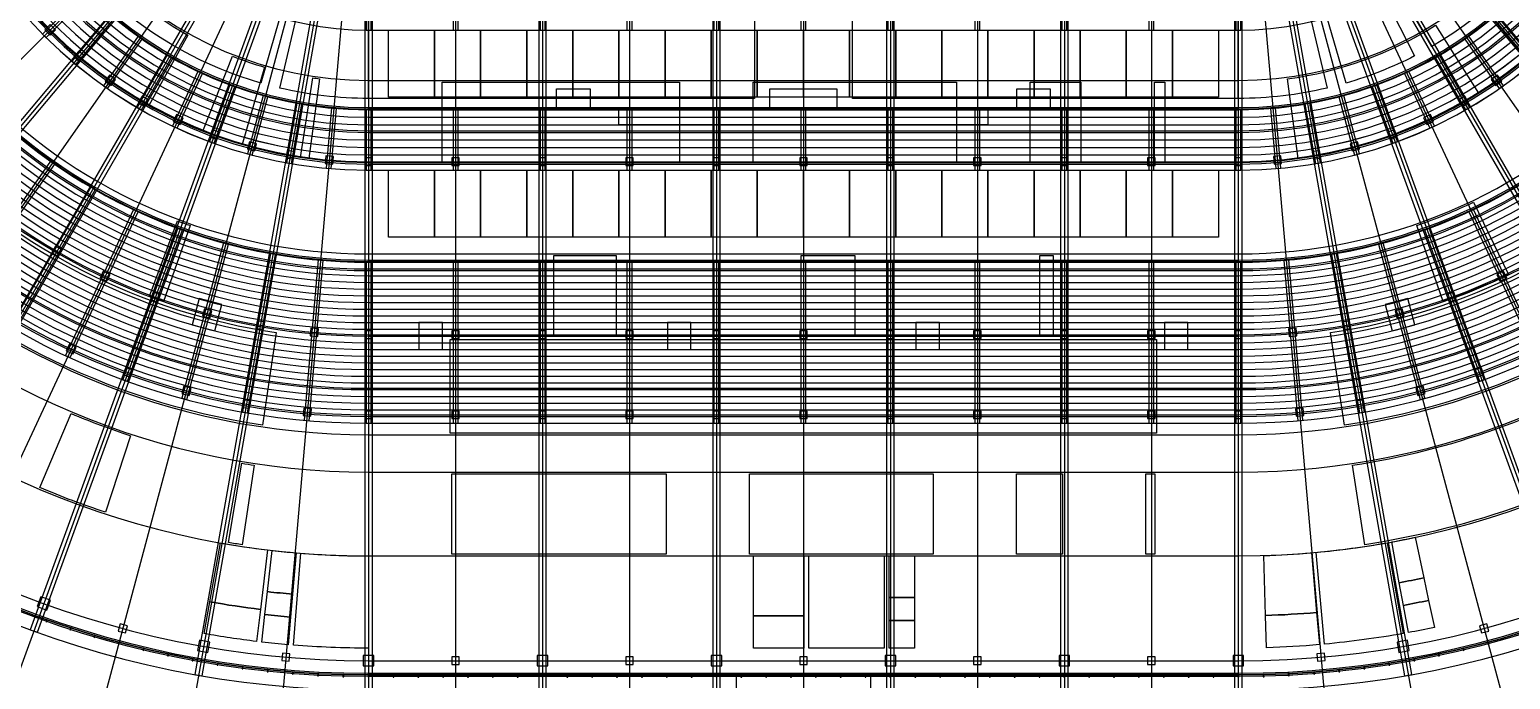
# Model space of a CAD drawing. Extents: x -180904 to 220347, y -304894 to 186390.
# Drawn here: x -92290 to 84313, y -140853 to -63325 of the extents above; entities that cross this region are included whole.
import ezdxf

# ---------------------------------------------------------------- set-up
doc = ezdxf.new("R2010")
doc.units = 0
for name, color, linetype in [('02_ROW_LINES', 8, 'CONTINUOUS'), ('02_TIER_EDGES', 8, 'CONTINUOUS'), ('05_LEVELS', 40, 'CONTINUOUS'), ('05_SUITES', 40, 'CONTINUOUS'), ('06_FLOOR_PLATES', 9, 'CONTINUOUS'), ('06_PROGRAM_CLUB_LOUNGE', 9, 'CONTINUOUS'), ('06_PROGRAM_CONCESSIONS', 9, 'CONTINUOUS'), ('06_PROGRAM_FIRST_AID', 9, 'CONTINUOUS'), ('06_PROGRAM_RETAIL', 9, 'CONTINUOUS'), ('06_PROGRAM_TOILETS', 9, 'CONTINUOUS'), ('07_CORES', 6, 'CONTINUOUS'), ('07_VOMITORIES', 6, 'CONTINUOUS'), ('08_COLUMNS', 8, 'CONTINUOUS'), ('08_GRID', 8, 'CONTINUOUS'), ('08_RAKERS', 8, 'CONTINUOUS'), ('09_DECK', 254, 'CONTINUOUS'), ('09_PRIMARY_FRAMES', 254, 'CONTINUOUS'), ('10_BANDS', 252, 'CONTINUOUS'), ('10_MULLIONS', 252, 'CONTINUOUS'), ('10_PORTALS', 252, 'CONTINUOUS'), ('10_SKIN', 252, 'CONTINUOUS'), ('11_AIR_HANDLING', 4, 'CONTINUOUS'), ('11_DUCT_ZONES', 4, 'CONTINUOUS'), ('11_RISERS', 4, 'CONTINUOUS'), ('12_RISERS', 30, 'CONTINUOUS'), ('12_ROOMS', 30, 'CONTINUOUS'), ('13_RISERS', 150, 'CONTINUOUS'), ('15_BROADCAST_CAMERAS', 130, 'CONTINUOUS'), ('15_BROADCAST_TRIBUNE', 130, 'CONTINUOUS'), ('15_RIBBON_BOARDS', 130, 'CONTINUOUS'), ('16_MEDICAL', 33, 'CONTINUOUS'), ('16_OFFICIALS', 33, 'CONTINUOUS'), ('16_PRESS_BROADCAST', 33, 'CONTINUOUS'), ('16_TEAM_LOCKER_ROOMS', 33, 'CONTINUOUS')]:
    doc.layers.add(name, color=color, linetype=linetype)

msp = doc.modelspace()

# ---------------------------------------------------------------- linework, layer by layer
at = {"layer": '02_ROW_LINES'}
for p, q in [((-51864, -72884), (51864, -72884)), ((-51864, -73784), (51864, -73784)), ((-51864, -74684), (51864, -74684)), ((-51864, -75584), (51864, -75584)), ((-51864, -76484), (51864, -76484)), ((-51864, -77384), (51864, -77384)), ((-51864, -78284), (51864, -78284)), ((-51864, -79184), (51864, -79184)), ((-51864, -91084), (51864, -91084)), ((-51864, -91884), (51864, -91884)), ((-51864, -92684), (51864, -92684)), ((-51864, -93484), (51864, -93484)), ((-51864, -94284), (51864, -94284)), ((-51864, -95084), (51864, -95084)), ((-51864, -95884), (51864, -95884)), ((-51864, -96684), (51864, -96684)), ((-51864, -97484), (51864, -97484)), ((-51864, -98284), (51864, -98284)), ((-51864, -99084), (51864, -99084)), ((-51864, -99884), (51864, -99884)), ((-51864, -100684), (51864, -100684)), ((-51864, -101484), (51864, -101484)), ((-51864, -102284), (51864, -102284)), ((-51864, -103084), (51864, -103084)), ((-51864, -103884), (51864, -103884)), ((-51864, -104684), (51864, -104684)), ((-51864, -105484), (51864, -105484)), ((-51864, -106284), (51864, -106284)), ((-51864, -107084), (51864, -107084)), ((-51864, -107884), (51864, -107884)), ((-51864, -108684), (51864, -108684)), ((-51864, -109484), (51864, -109484))]:
    msp.add_line(p, q, dxfattribs=at)
for centre, radius, start, end in [((-51864, -25384), 84100, 180, 270), ((-51864, -25384), 83300, 180, 270), ((-51864, -25384), 82500, 180, 270), ((-51864, -25384), 81700, 180, 270), ((-51864, -25384), 80900, 180, 270), ((-51864, -25384), 80100, 180, 270), ((-51864, -25384), 79300, 180, 270), ((-51864, -25384), 78500, 180, 270), ((-51864, -25384), 77700, 180, 270), ((-51864, -25384), 76900, 180, 270), ((-51864, -25384), 76100, 180, 270), ((-51864, -25384), 75300, 180, 270), ((-51864, -25384), 74500, 180, 270), ((-51864, -25384), 73700, 180, 270), ((-51864, -25384), 72900, 180, 270), ((-51864, -25384), 72100, 180, 270), ((-51864, -25384), 71300, 180, 270), ((-51864, -25384), 70500, 180, 270), ((-51864, -25384), 69700, 180, 270), ((-51864, -25384), 68900, 180, 270), ((-51864, -25384), 68100, 180, 270), ((-51864, -25384), 67300, 180, 270), ((-51864, -25384), 66500, 180, 270), ((-51864, -25384), 65700, 180, 270), ((-51864, -25384), 53800, 180, 270), ((-51864, -25384), 52900, 180, 270), ((-51864, -25384), 52000, 180, 270), ((-51864, -25384), 51100, 180, 270), ((-51864, -25384), 50200, 180, 270), ((-51864, -25384), 49300, 180, 270), ((-51864, -25384), 48400, 180, 270), ((-51864, -25384), 47500, 180, 270), ((51864, -25384), 47500, -90, 0), ((51864, -25384), 48400, -90, 0), ((51864, -25384), 49300, -90, 0), ((51864, -25384), 50200, -90, 0), ((51864, -25384), 51100, -90, 0), ((51864, -25384), 52000, -90, 0), ((51864, -25384), 52900, -90, 0), ((51864, -25384), 53800, -90, 0), ((51864, -25384), 65700, -90, 0), ((51864, -25384), 66500, -90, 0), ((51864, -25384), 67300, -90, 0), ((51864, -25384), 68100, -90, 0), ((51864, -25384), 68900, -90, 0), ((51864, -25384), 69700, -90, 0), ((51864, -25384), 70500, -90, 0), ((51864, -25384), 71300, -90, 0), ((51864, -25384), 72100, -90, 0), ((51864, -25384), 72900, -90, 0), ((51864, -25384), 73700, -90, 0), ((51864, -25384), 74500, -90, 0), ((51864, -25384), 75300, -90, 0), ((51864, -25384), 76100, -90, 0), ((51864, -25384), 76900, -90, 0), ((51864, -25384), 77700, -90, 0), ((51864, -25384), 78500, -90, 0), ((51864, -25384), 79300, -90, 0), ((51864, -25384), 80100, -90, 0), ((51864, -25384), 80900, -90, 0), ((51864, -25384), 81700, -90, 0), ((51864, -25384), 82500, -90, 0), ((51864, -25384), 83300, -90, 0), ((51864, -25384), 84100, -90, 0)]:
    msp.add_arc(centre, radius, start, end, dxfattribs=at)
at = {"layer": '02_TIER_EDGES'}
for p, q in [((-51864, -63384), (51864, -63384)), ((-51864, -80084), (51864, -80084)), ((-51864, -110284), (51864, -110284))]:
    msp.add_line(p, q, dxfattribs=at)
for centre, radius, start, end in [((-51864, -25384), 84900, 180, 270), ((-51864, -25384), 54700, 180, 270), ((-51864, -25384), 38000, 180, 270), ((51864, -25384), 38000, -90, 0), ((51864, -25384), 54700, -90, 0), ((51864, -25384), 84900, -90, 0)]:
    msp.add_arc(centre, radius, start, end, dxfattribs=at)
at = {"layer": '05_LEVELS'}
for points in [[(118564, -25384), (118564, 25384, 0.414), (51864, 92084), (-51864, 92084, 0.414), (-118564, 25384), (-118564, -25384, 0.414), (-51864, -92084), (51864, -92084, 0.414)], [(104764, -25384), (104764, 25384, 0.414), (51864, 78284), (-51864, 78284, 0.414), (-104764, 25384), (-104764, -25384, 0.414), (-51864, -78284), (51864, -78284, 0.414)], [(101864, -25384), (101864, 25384, 0.414), (51864, 75384), (-51864, 75384, 0.414), (-101864, 25384), (-101864, -25384, 0.414), (-51864, -75384), (51864, -75384, 0.414)]]:
    msp.add_lwpolyline(points, format="xyb", close=True, dxfattribs=at)
at = {"layer": '05_SUITES'}
for points in [[(-49500, -63384), (-44000, -63384), (-44000, -71384), (-49500, -71384)], [(-44000, -63384), (-38500, -63384), (-38500, -71384), (-44000, -71384)], [(-38500, -63384), (-33000, -63384), (-33000, -71384), (-38500, -71384)], [(-33000, -63384), (-27500, -63384), (-27500, -71384), (-33000, -71384)], [(-27500, -63384), (-22000, -63384), (-22000, -71384), (-27500, -71384)], [(-22000, -63384), (-16500, -63384), (-16500, -71384), (-22000, -71384)], [(-16500, -63384), (-11000, -63384), (-11000, -71384), (-16500, -71384)], [(-11000, -63384), (-5500, -63384), (-5500, -71384), (-11000, -71384)], [(-5500, -63384), (0, -63384), (0, -71384), (-5500, -71384)], [(0, -63384), (5500, -63384), (5500, -71384), (0, -71384)], [(5500, -63384), (11000, -63384), (11000, -71384), (5500, -71384)], [(11000, -63384), (16500, -63384), (16500, -71384), (11000, -71384)], [(16500, -63384), (22000, -63384), (22000, -71384), (16500, -71384)], [(22000, -63384), (27500, -63384), (27500, -71384), (22000, -71384)], [(27500, -63384), (33000, -63384), (33000, -71384), (27500, -71384)], [(33000, -63384), (38500, -63384), (38500, -71384), (33000, -71384)], [(38500, -63384), (44000, -63384), (44000, -71384), (38500, -71384)], [(44000, -63384), (49500, -63384), (49500, -71384), (44000, -71384)], [(-49500, -80084), (-44000, -80084), (-44000, -88084), (-49500, -88084)], [(-44000, -80084), (-38500, -80084), (-38500, -88084), (-44000, -88084)], [(-38500, -80084), (-33000, -80084), (-33000, -88084), (-38500, -88084)], [(-33000, -80084), (-27500, -80084), (-27500, -88084), (-33000, -88084)], [(-27500, -80084), (-22000, -80084), (-22000, -88084), (-27500, -88084)], [(-22000, -80084), (-16500, -80084), (-16500, -88084), (-22000, -88084)], [(-16500, -80084), (-11000, -80084), (-11000, -88084), (-16500, -88084)], [(-11000, -80084), (-5500, -80084), (-5500, -88084), (-11000, -88084)], [(-5500, -80084), (0, -80084), (0, -88084), (-5500, -88084)], [(0, -80084), (5500, -80084), (5500, -88084), (0, -88084)], [(5500, -80084), (11000, -80084), (11000, -88084), (5500, -88084)], [(11000, -80084), (16500, -80084), (16500, -88084), (11000, -88084)], [(16500, -80084), (22000, -80084), (22000, -88084), (16500, -88084)], [(22000, -80084), (27500, -80084), (27500, -88084), (22000, -88084)], [(27500, -80084), (33000, -80084), (33000, -88084), (27500, -88084)], [(33000, -80084), (38500, -80084), (38500, -88084), (33000, -88084)], [(38500, -80084), (44000, -80084), (44000, -88084), (38500, -88084)], [(44000, -80084), (49500, -80084), (49500, -88084), (44000, -88084)]]:
    msp.add_lwpolyline(points, close=True, dxfattribs=at)
at = {"layer": '06_FLOOR_PLATES'}
for points in [[(152604, -25384), (152604, 25384, 0.414), (51864, 126124), (-51864, 126124, 0.414), (-152604, 25384), (-152604, -25384, 0.414), (-51864, -126124), (51864, -126124, 0.414)], [(138136.051, -25384), (138136.051, 25384, 0.414), (51864, 111656.051), (-51864, 111656.051, 0.414), (-138136.051, 25384), (-138136.051, -25384, 0.414), (-51864, -111656.051), (51864, -111656.051, 0.414)], [(132604, -25384), (132604, 25384, 0.414), (51864, 106124), (-51864, 106124, 0.414), (-132604, 25384), (-132604, -25384, 0.414), (-51864, -106124), (51864, -106124, 0.414)], [(106564, -25384), (106564, 25384, 0.414), (51864, 80084), (-51864, 80084, 0.414), (-106564, 25384), (-106564, -25384, 0.414), (-51864, -80084), (51864, -80084, 0.414)], [(105864, -25384), (105864, 25384, 0.414), (51864, 79384), (-51864, 79384, 0.414), (-105864, 25384), (-105864, -25384, 0.414), (-51864, -79384), (51864, -79384, 0.414)]]:
    msp.add_lwpolyline(points, format="xyb", close=True, dxfattribs=at)
at = {"layer": '06_PROGRAM_CLUB_LOUNGE'}
for points in [[(-125949.606, -36399.125, 0.33), (-62879.125, -99469.606), (-64522.136, -110520.182, -0.33), (-137000.182, -38042.136)], [(62879.125, -99469.606, 0.33), (125949.606, -36399.125), (137000.182, -38042.136, -0.33), (64522.136, -110520.182)]]:
    msp.add_lwpolyline(points, format="xyb", close=True, dxfattribs=at)
msp.add_lwpolyline([(-42117.206, -100284), (42117.206, -100284), (42117.206, -111456.051), (-42117.206, -111456.051)], close=True, dxfattribs=at)
at = {"layer": '06_PROGRAM_CONCESSIONS'}
for points in [[(80149.448, -59348.297, 0.092), (90458.162, -46927.692), (98840.604, -51606.865, -0.092), (86292.893, -66725.157)], [(-85828.297, -53669.448, 0.092), (-73407.692, -63978.162), (-78086.865, -72360.604, -0.092), (-93205.157, -59812.893)]]:
    msp.add_lwpolyline(points, format="xyb", close=True, dxfattribs=at)
for points in [[(-6007.564, -69584), (18243.747, -69584), (18243.747, -79184), (-6007.564, -79184)], [(-265.802, -90284), (6113.443, -90284), (6113.443, -99884), (-265.802, -99884)], [(-6429.126, -116324), (15480.172, -116324), (15480.172, -125924), (-6429.126, -125924)]]:
    msp.add_lwpolyline(points, close=True, dxfattribs=at)
at = {"layer": '06_PROGRAM_FIRST_AID'}
for points in [[(-58527.99, -69078.751, 0.005), (-57724.571, -69193.744), (-58997.456, -78708.983, -0.005), (-59975.372, -78569.013)], [(-66986.711, -115057.782, 0.004), (-65497.092, -115296.304), (-66936.258, -124787.816, -0.004), (-68583.126, -124524.115)]]:
    msp.add_lwpolyline(points, format="xyb", close=True, dxfattribs=at)
for points in [[(41869.815, -69584), (43082.38, -69584), (43082.38, -79184), (41869.815, -79184)], [(40831.522, -116324), (41926.987, -116324), (41926.987, -125924), (40831.522, -125924)]]:
    msp.add_lwpolyline(points, close=True, dxfattribs=at)
at = {"layer": '06_PROGRAM_RETAIL'}
for points in [[(-68100.195, -66493.926, 0.023), (-64262.731, -67809.364), (-66955.668, -77023.922, -0.023), (-71626.608, -75422.778)], [(-74634.57, -86158.264, 0.006), (-73160.32, -86690.417), (-76310.469, -95758.854, -0.006), (-78002.79, -95147.985)], [(-87319.173, -109127.742, 0.021), (-80259.082, -111777.304), (-83256.583, -120897.336, -0.021), (-91061.967, -117968.075)]]:
    msp.add_lwpolyline(points, format="xyb", close=True, dxfattribs=at)
for points in [[(27025.367, -69584), (33088.195, -69584), (33088.195, -79184), (27025.367, -79184)], [(28191.316, -90284), (29786.127, -90284), (29786.127, -99884), (28191.316, -99884)], [(25417.185, -116324), (30894.51, -116324), (30894.51, -125924), (25417.185, -125924)]]:
    msp.add_lwpolyline(points, close=True, dxfattribs=at)
at = {"layer": '06_PROGRAM_TOILETS'}
for points in [[(57724.571, -69193.744, 0.108), (75396.309, -62798.843), (80507.398, -70925.143, -0.108), (58997.456, -78708.983)], [(73160.32, -86690.417, 0.028), (79920.077, -83906.359), (84070.129, -92562.979, -0.028), (76310.469, -95758.854)], [(65497.092, -115296.304, 0.097), (98428.982, -103497.93), (103344.573, -111743.957, -0.097), (66936.258, -124787.816)]]:
    msp.add_lwpolyline(points, format="xyb", close=True, dxfattribs=at)
for points in [[(-43082.38, -69584), (-14789.184, -69584), (-14789.184, -79184), (-43082.38, -79184)], [(-29786.127, -90284), (-22343.675, -90284), (-22343.675, -99884), (-29786.127, -99884)], [(-41926.987, -116324), (-16366.139, -116324), (-16366.139, -125924), (-41926.987, -125924)]]:
    msp.add_lwpolyline(points, close=True, dxfattribs=at)
at = {"layer": '07_CORES'}
for points in [[(61143.982, -125695.662, 0.021), (69598.33, -124550.734), (71534.777, -135378.946, -0.021), (62157.281, -136648.891)], [(-59949.555, -125798.996, 0.02), (-51864, -126124), (-51864, -137124, -0.02), (-60832.432, -136763.508)]]:
    msp.add_lwpolyline(points, format="xyb", close=True, dxfattribs=at)
msp.add_lwpolyline([(632.175, -126124), (9632.175, -126124), (9632.175, -137124), (632.175, -137124)], close=True, dxfattribs=at)
at = {"layer": '07_VOMITORIES'}
for points in [[(-72077.734, -95413.498), (-72918.896, -98552.757), (-70214.304, -99277.45), (-69373.142, -96138.191)], [(69373.142, -96138.191), (70214.304, -99277.45), (72918.896, -98552.757), (72077.734, -95413.498)], [(-45854.857, -98259), (-45854.857, -101509), (-43054.857, -101509), (-43054.857, -98259)], [(-16218.286, -98259), (-16218.286, -101509), (-13418.286, -101509), (-13418.286, -98259)], [(13418.286, -98259), (13418.286, -101509), (16218.286, -101509), (16218.286, -98259)], [(43054.857, -98259), (43054.857, -101509), (45854.857, -101509), (45854.857, -98259)]]:
    msp.add_lwpolyline(points, close=True, dxfattribs=at)
at = {"layer": '08_COLUMNS'}
for points in [[(-89835.634, -62719.238), (-90472.03, -63355.634), (-89835.634, -63992.03), (-89199.238, -63355.634)], [(-86437.16, -65886.612), (-87015.669, -66576.052), (-86326.229, -67154.561), (-85747.72, -66465.121)], [(-82775.564, -68745.737), (-83291.782, -69482.974), (-82554.546, -69999.193), (-82038.327, -69261.956)], [(82038.327, -69261.956), (82554.546, -69999.193), (83291.782, -69482.974), (82775.564, -68745.737)], [(-78878.711, -71274.853), (-79328.711, -72054.276), (-78549.289, -72504.276), (-78099.289, -71724.853)], [(78099.289, -71724.853), (78549.289, -72504.276), (79328.711, -72054.276), (78878.711, -71274.853)], [(-74776.261, -73454.711), (-75156.617, -74270.388), (-74340.94, -74650.745), (-73960.584, -73835.068)], [(73960.584, -73835.068), (74340.94, -74650.745), (75156.617, -74270.388), (74776.261, -73454.711)], [(-70499.434, -75268.723), (-70807.252, -76114.446), (-69961.529, -76422.264), (-69653.711, -75576.541)], [(69653.711, -75576.541), (69961.529, -76422.264), (70807.252, -76114.446), (70499.434, -75268.723)], [(-66080.781, -76703.082), (-66313.718, -77572.415), (-65444.385, -77805.352), (-65211.448, -76936.019)], [(65211.448, -76936.019), (65444.385, -77805.352), (66313.718, -77572.415), (66080.781, -76703.082)], [(-61553.929, -77746.871), (-61710.212, -78633.198), (-60823.885, -78789.482), (-60667.602, -77903.155)], [(-56953.331, -78392.148), (-57031.771, -79288.723), (-56135.196, -79367.163), (-56056.756, -78470.588)], [(-52314, -78634), (-52314, -79534), (-51414, -79534), (-51414, -78634)], [(-41941.2, -78634), (-41941.2, -79534), (-41041.2, -79534), (-41041.2, -78634)], [(-31568.4, -78634), (-31568.4, -79534), (-30668.4, -79534), (-30668.4, -78634)], [(-21195.6, -78634), (-21195.6, -79534), (-20295.6, -79534), (-20295.6, -78634)], [(-10822.8, -78634), (-10822.8, -79534), (-9922.8, -79534), (-9922.8, -78634)], [(-450, -78634), (-450, -79534), (450, -79534), (450, -78634)], [(9922.8, -78634), (9922.8, -79534), (10822.8, -79534), (10822.8, -78634)], [(20295.6, -78634), (20295.6, -79534), (21195.6, -79534), (21195.6, -78634)], [(30668.4, -78634), (30668.4, -79534), (31568.4, -79534), (31568.4, -78634)], [(41041.2, -78634), (41041.2, -79534), (41941.2, -79534), (41941.2, -78634)], [(51414, -78634), (51414, -79534), (52314, -79534), (52314, -78634)], [(56056.756, -78470.588), (56135.196, -79367.163), (57031.771, -79288.723), (56953.331, -78392.148)], [(60667.602, -77903.155), (60823.885, -78789.482), (61710.212, -78633.198), (61553.929, -77746.871)], [(-89198.711, -89149.617), (-89648.711, -89929.04), (-88869.289, -90379.04), (-88419.289, -89599.617)], [(-83499.102, -92160.904), (-83879.458, -92976.581), (-83063.781, -93356.938), (-82683.425, -92541.261)], [(82683.425, -92541.261), (83063.781, -93356.938), (83879.458, -92976.581), (83499.102, -92160.904)], [(-77558.73, -94663.979), (-77866.548, -95509.702), (-77020.825, -95817.52), (-76713.007, -94971.797)], [(76713.007, -94971.797), (77020.825, -95817.52), (77866.548, -95509.702), (77558.73, -94663.979)], [(-71422.806, -96639.791), (-71655.743, -97509.124), (-70786.41, -97742.061), (-70553.473, -96872.728)], [(70553.473, -96872.728), (70786.41, -97742.061), (71655.743, -97509.124), (71422.806, -96639.791)], [(-65138.027, -98073.303), (-65294.311, -98959.63), (-64407.984, -99115.914), (-64251.7, -98229.587)], [(64251.7, -98229.587), (64407.984, -99115.914), (65294.311, -98959.63), (65138.027, -98073.303)], [(-58752.225, -98953.606), (-58830.666, -99850.181), (-57934.09, -99928.622), (-57855.65, -99032.046)], [(-52314, -99274), (-52314, -100174), (-51414, -100174), (-51414, -99274)], [(-41941.2, -99274), (-41941.2, -100174), (-41041.2, -100174), (-41041.2, -99274)], [(-31568.4, -99274), (-31568.4, -100174), (-30668.4, -100174), (-30668.4, -99274)], [(-21195.6, -99274), (-21195.6, -100174), (-20295.6, -100174), (-20295.6, -99274)], [(-10822.8, -99274), (-10822.8, -100174), (-9922.8, -100174), (-9922.8, -99274)], [(-450, -99274), (-450, -100174), (450, -100174), (450, -99274)], [(9922.8, -99274), (9922.8, -100174), (10822.8, -100174), (10822.8, -99274)], [(20295.6, -99274), (20295.6, -100174), (21195.6, -100174), (21195.6, -99274)], [(30668.4, -99274), (30668.4, -100174), (31568.4, -100174), (31568.4, -99274)], [(41041.2, -99274), (41041.2, -100174), (41941.2, -100174), (41941.2, -99274)], [(51414, -99274), (51414, -100174), (52314, -100174), (52314, -99274)], [(57855.65, -99032.046), (57934.09, -99928.622), (58830.666, -99850.181), (58752.225, -98953.606)], [(-87539.332, -100825.207), (-87919.689, -101640.884), (-87104.012, -102021.24), (-86723.655, -101205.563)], [(-80828.443, -103647.44), (-81136.261, -104493.163), (-80290.537, -104800.982), (-79982.719, -103955.258)], [(79982.719, -103955.258), (80290.537, -104800.982), (81136.261, -104493.163), (80828.443, -103647.44)], [(-73897.116, -105874.042), (-74130.053, -106743.375), (-73260.72, -106976.312), (-73027.783, -106106.979)], [(73027.783, -106106.979), (73260.72, -106976.312), (74130.053, -106743.375), (73897.116, -105874.042)], [(-66798.104, -107488.065), (-66954.387, -108374.392), (-66068.06, -108530.676), (-65911.777, -107644.349)], [(65911.777, -107644.349), (66068.06, -108530.676), (66954.387, -108374.392), (66798.104, -107488.065)], [(-59585.434, -108477.227), (-59663.875, -109373.803), (-58767.299, -109452.243), (-58688.859, -108555.668)], [(-52314, -108834), (-52314, -109734), (-51414, -109734), (-51414, -108834)], [(-41941.2, -108834), (-41941.2, -109734), (-41041.2, -109734), (-41041.2, -108834)], [(-31568.4, -108834), (-31568.4, -109734), (-30668.4, -109734), (-30668.4, -108834)], [(-21195.6, -108834), (-21195.6, -109734), (-20295.6, -109734), (-20295.6, -108834)], [(-10822.8, -108834), (-10822.8, -109734), (-9922.8, -109734), (-9922.8, -108834)], [(-450, -108834), (-450, -109734), (450, -109734), (450, -108834)], [(9922.8, -108834), (9922.8, -109734), (10822.8, -109734), (10822.8, -108834)], [(20295.6, -108834), (20295.6, -109734), (21195.6, -109734), (21195.6, -108834)], [(30668.4, -108834), (30668.4, -109734), (31568.4, -109734), (31568.4, -108834)], [(41041.2, -108834), (41041.2, -109734), (41941.2, -109734), (41941.2, -108834)], [(51414, -108834), (51414, -109734), (52314, -109734), (52314, -108834)], [(58688.859, -108555.668), (58767.299, -109452.243), (59663.875, -109373.803), (59585.434, -108477.227)], [(-90970.895, -130987.313), (-91401.84, -132171.326), (-90217.827, -132602.271), (-89786.882, -131418.259)], [(-81490.867, -134214.305), (-81723.804, -135083.639), (-80854.471, -135316.576), (-80621.533, -134447.243)], [(80621.533, -134447.243), (80854.471, -135316.576), (81723.804, -135083.639), (81490.867, -134214.305)], [(-72038.95, -136173.803), (-72257.747, -137414.66), (-71016.889, -137633.457), (-70798.092, -136392.599)], [(-62142.584, -137705.58), (-62221.024, -138602.155), (-61324.449, -138680.595), (-61246.009, -137784.02)], [(61246.009, -137784.02), (61324.449, -138680.595), (62221.024, -138602.155), (62142.584, -137705.58)], [(70798.092, -136392.599), (71016.889, -137633.457), (72257.747, -137414.66), (72038.95, -136173.803)], [(-52494, -137994), (-52494, -139254), (-51234, -139254), (-51234, -137994)], [(-41941.2, -138174), (-41941.2, -139074), (-41041.2, -139074), (-41041.2, -138174)], [(-31748.4, -137994), (-31748.4, -139254), (-30488.4, -139254), (-30488.4, -137994)], [(-21195.6, -138174), (-21195.6, -139074), (-20295.6, -139074), (-20295.6, -138174)], [(-11002.8, -137994), (-11002.8, -139254), (-9742.8, -139254), (-9742.8, -137994)], [(-450, -138174), (-450, -139074), (450, -139074), (450, -138174)], [(9742.8, -137994), (9742.8, -139254), (11002.8, -139254), (11002.8, -137994)], [(20295.6, -138174), (20295.6, -139074), (21195.6, -139074), (21195.6, -138174)], [(30488.4, -137994), (30488.4, -139254), (31748.4, -139254), (31748.4, -137994)], [(41041.2, -138174), (41041.2, -139074), (41941.2, -139074), (41941.2, -138174)], [(51234, -137994), (51234, -139254), (52494, -139254), (52494, -137994)]]:
    msp.add_lwpolyline(points, close=True, dxfattribs=at)
at = {"layer": '08_GRID'}
for p, q in [((-75198.524, -48718.524), (-139361.393, -112881.393)), ((-73075.991, -50663.467), (-131402.539, -120174.339)), ((73075.991, -50663.467), (131402.539, -120174.339)), ((-70792.022, -52416.017), (-122838.348, -126745.874)), ((70792.022, -52416.017), (122838.348, -126745.874)), ((-68364, -53962.838), (-113734, -132545.983)), ((68364, -53962.838), (113734, -132545.983)), ((-65810.403, -55292.157), (-104158.784, -137530.526)), ((-63150.665, -56393.856), (-94185.573, -141661.565)), ((63150.665, -56393.856), (94185.573, -141661.565)), ((65810.403, -55292.157), (104158.784, -137530.526)), ((-60405.028, -57259.552), (-83890.269, -144907.662)), ((-57594.39, -57882.656), (-73351.226, -147244.111)), ((-54740.14, -58258.425), (-62648.652, -148653.132)), ((54740.14, -58258.425), (62648.652, -148653.132)), ((57594.39, -57882.656), (73351.226, -147244.111)), ((60405.028, -57259.552), (83890.269, -144907.662)), ((-51864, -58384), (-51864, -149124)), ((-41491.2, -58384), (-41491.2, -149124)), ((-31118.4, -58384), (-31118.4, -149124)), ((-20745.6, -58384), (-20745.6, -149124)), ((-10372.8, -58384), (-10372.8, -149124)), ((0, -58384), (0, -149124)), ((10372.8, -58384), (10372.8, -149124)), ((20745.6, -58384), (20745.6, -149124)), ((31118.4, -58384), (31118.4, -149124)), ((41491.2, -58384), (41491.2, -149124)), ((51864, -58384), (51864, -149124))]:
    msp.add_line(p, q, dxfattribs=at)
for points in [[(165104, -25384), (165104, 25384, 0.414), (51864, 138624), (-51864, 138624, 0.414), (-165104, 25384), (-165104, -25384, 0.414), (-51864, -138624), (51864, -138624, 0.414)], [(135764, -25384), (135764, 25384, 0.414), (51864, 109284), (-51864, 109284, 0.414), (-135764, 25384), (-135764, -25384, 0.414), (-51864, -109284), (51864, -109284, 0.414)], [(126204, -25384), (126204, 25384, 0.414), (51864, 99724), (-51864, 99724, 0.414), (-126204, 25384), (-126204, -25384, 0.414), (-51864, -99724), (51864, -99724, 0.414)], [(105564, -25384), (105564, 25384, 0.414), (51864, 79084), (-51864, 79084, 0.414), (-105564, 25384), (-105564, -25384, 0.414), (-51864, -79084), (51864, -79084, 0.414)]]:
    msp.add_lwpolyline(points, format="xyb", close=True, dxfattribs=at)
at = {"layer": '08_RAKERS'}
for points in [[(-52164, -41714.097), (-52164, -63384), (-51564, -63384), (-51564, -41714.097)], [(-41791.2, -41714.097), (-41791.2, -63384), (-41191.2, -63384), (-41191.2, -41714.097)], [(-31418.4, -41714.097), (-31418.4, -63384), (-30818.4, -63384), (-30818.4, -41714.097)], [(-21045.6, -41714.097), (-21045.6, -63384), (-20445.6, -63384), (-20445.6, -41714.097)], [(-10672.8, -41714.097), (-10672.8, -63384), (-10072.8, -63384), (-10072.8, -41714.097)], [(-300, -41714.097), (-300, -63384), (300, -63384), (300, -41714.097)], [(10072.8, -41714.097), (10072.8, -63384), (10672.8, -63384), (10672.8, -41714.097)], [(20445.6, -41714.097), (20445.6, -63384), (21045.6, -63384), (21045.6, -41714.097)], [(30818.4, -41714.097), (30818.4, -63384), (31418.4, -63384), (31418.4, -41714.097)], [(41191.2, -41714.097), (41191.2, -63384), (41791.2, -63384), (41791.2, -41714.097)], [(51564, -41714.097), (51564, -63384), (52164, -63384), (52164, -41714.097)], [(-85663.704, -58759.44), (-90754.873, -63850.609), (-90330.609, -64274.873), (-85239.44, -59183.704)], [(-82626.225, -61578.275), (-87254.296, -67093.795), (-86794.669, -67479.467), (-82166.598, -61963.947)], [(82166.598, -61963.947), (86794.669, -67479.467), (87254.296, -67093.795), (82626.225, -61578.275)], [(-79354.626, -64121.649), (-83484.377, -70019.544), (-82992.885, -70363.69), (-78863.135, -64465.795)], [(78863.135, -64465.795), (82992.885, -70363.69), (83484.377, -70019.544), (79354.626, -64121.649)], [(-75873.808, -66370.207), (-79473.808, -72605.59), (-78954.192, -72905.59), (-75354.192, -66670.207)], [(75354.192, -66670.207), (78954.192, -72905.59), (79473.808, -72605.59), (75873.808, -66370.207)], [(-72210.26, -68306.834), (-75253.111, -74832.25), (-74709.327, -75085.821), (-71666.475, -68560.405)], [(71666.475, -68560.405), (74709.327, -75085.821), (75253.111, -74832.25), (72210.26, -68306.834)], [(-68391.865, -69916.793), (-70854.41, -76682.58), (-70290.594, -76887.792), (-67828.049, -70122.006)], [(67828.049, -70122.006), (70290.594, -76887.792), (70854.41, -76682.58), (68391.865, -69916.793)], [(-64447.682, -71187.831), (-66311.18, -78142.497), (-65731.624, -78297.788), (-63868.127, -71343.122)], [(-60407.731, -72110.274), (-61657.998, -79200.89), (-61067.113, -79305.079), (-59816.846, -72214.463)], [(59816.846, -72214.463), (61067.113, -79305.079), (61657.998, -79200.89), (60407.731, -72110.274)], [(63868.127, -71343.122), (65731.624, -78297.788), (66311.18, -78142.497), (64447.682, -71187.831)], [(-56302.756, -72677.101), (-56930.278, -79849.703), (-56332.561, -79901.997), (-55705.039, -72729.395)], [(-52164, -72884), (-52164, -80084), (-51564, -80084), (-51564, -72884)], [(-41791.2, -72884), (-41791.2, -80084), (-41191.2, -80084), (-41191.2, -72884)], [(-31418.4, -72884), (-31418.4, -80084), (-30818.4, -80084), (-30818.4, -72884)], [(-21045.6, -72884), (-21045.6, -80084), (-20445.6, -80084), (-20445.6, -72884)], [(-10672.8, -72884), (-10672.8, -80084), (-10072.8, -80084), (-10072.8, -72884)], [(-300, -72884), (-300, -80084), (300, -80084), (300, -72884)], [(10072.8, -72884), (10072.8, -80084), (10672.8, -80084), (10672.8, -72884)], [(20445.6, -72884), (20445.6, -80084), (21045.6, -80084), (21045.6, -72884)], [(30818.4, -72884), (30818.4, -80084), (31418.4, -80084), (31418.4, -72884)], [(41191.2, -72884), (41191.2, -80084), (41791.2, -80084), (41791.2, -72884)], [(51564, -72884), (51564, -80084), (52164, -80084), (52164, -72884)], [(55705.039, -72729.395), (56332.561, -79901.997), (56930.278, -79849.703), (56302.756, -72677.101)], [(-89793.717, -79030.216), (-100806.385, -94757.936), (-100314.894, -95102.081), (-89302.226, -79374.362)], [(-84973.808, -82131.869), (-94573.808, -98759.557), (-94054.192, -99059.557), (-84454.192, -82431.869)], [(-79901.912, -84801.636), (-88016.183, -102202.746), (-87472.398, -102456.317), (-79358.127, -85055.207)], [(79358.127, -85055.207), (87472.398, -102456.317), (88016.183, -102202.746), (79901.912, -84801.636)], [(-74616.631, -87019.199), (-81183.418, -105061.297), (-80619.602, -105266.51), (-74052.816, -87224.411)], [(74052.816, -87224.411), (80619.602, -105266.51), (81183.418, -105061.297), (74616.631, -87019.199)], [(-69158.189, -88767.681), (-74127.515, -107313.457), (-73547.959, -107468.748), (-68578.634, -88922.973)], [(-63568.128, -90033.775), (-66902.173, -108942.084), (-66311.288, -109046.273), (-62977.243, -90137.964)], [(62977.243, -90137.964), (66311.288, -109046.273), (66902.173, -108942.084), (63568.128, -90033.775)], [(68578.634, -88922.973), (73547.959, -107468.748), (74127.515, -107313.457), (69158.189, -88767.681)], [(-57888.991, -90807.845), (-59562.381, -109934.783), (-58964.664, -109987.077), (-57291.274, -90860.138)], [(-52164, -91084), (-52164, -110284), (-51564, -110284), (-51564, -91084)], [(-41791.2, -91084), (-41791.2, -110284), (-41191.2, -110284), (-41191.2, -91084)], [(-31418.4, -91084), (-31418.4, -110284), (-30818.4, -110284), (-30818.4, -91084)], [(-21045.6, -91084), (-21045.6, -110284), (-20445.6, -110284), (-20445.6, -91084)], [(-10672.8, -91084), (-10672.8, -110284), (-10072.8, -110284), (-10072.8, -91084)], [(-300, -91084), (-300, -110284), (300, -110284), (300, -91084)], [(10072.8, -91084), (10072.8, -110284), (10672.8, -110284), (10672.8, -91084)], [(20445.6, -91084), (20445.6, -110284), (21045.6, -110284), (21045.6, -91084)], [(30818.4, -91084), (30818.4, -110284), (31418.4, -110284), (31418.4, -91084)], [(41191.2, -91084), (41191.2, -110284), (41791.2, -110284), (41791.2, -91084)], [(51564, -91084), (51564, -110284), (52164, -110284), (52164, -91084)], [(57291.274, -90860.138), (58964.664, -109987.077), (59562.381, -109934.783), (57888.991, -90807.845)]]:
    msp.add_lwpolyline(points, close=True, dxfattribs=at)
at = {"layer": '09_DECK'}
msp.add_lwpolyline([(168604, -25384), (168604, 25384, 0.414), (51864, 142124), (-51864, 142124, 0.414), (-168604, 25384), (-168604, -25384, 0.414), (-51864, -142124), (51864, -142124, 0.414)], format="xyb", close=True, dxfattribs=at)
at = {"layer": '09_PRIMARY_FRAMES'}
for points in [[(-59922.171, -34287.279), (-127247.746, -114522.774), (-126558.306, -115101.283), (-59232.731, -34865.788)], [(59232.731, -34865.788), (126558.306, -115101.283), (127247.746, -114522.774), (59922.171, -34287.279)], [(-58253.711, -35551.305), (-110623.711, -126258.806), (-109844.289, -126708.806), (-57474.289, -36001.305)], [(-56391.103, -36506.402), (-92214.293, -134929.807), (-91368.57, -135237.626), (-55545.38, -36814.221)], [(55545.38, -36814.221), (91368.57, -135237.626), (92214.293, -134929.807), (56391.103, -36506.402)], [(57474.289, -36001.305), (109844.289, -126708.806), (110623.711, -126258.806), (58253.711, -35551.305)], [(-54390.942, -37123.551), (-72578.852, -140272.315), (-71692.525, -140428.599), (-53504.615, -37279.835)], [(-52314, -37384), (-52314, -142124), (-51414, -142124), (-51414, -37384)], [(-31568.4, -37384), (-31568.4, -142124), (-30668.4, -142124), (-30668.4, -37384)], [(-10822.8, -37384), (-10822.8, -142124), (-9922.8, -142124), (-9922.8, -37384)], [(9922.8, -37384), (9922.8, -142124), (10822.8, -142124), (10822.8, -37384)], [(30668.4, -37384), (30668.4, -142124), (31568.4, -142124), (31568.4, -37384)], [(51414, -37384), (51414, -142124), (52314, -142124), (52314, -37384)], [(53504.615, -37279.835), (71692.525, -140428.599), (72578.852, -140272.315), (54390.942, -37123.551)]]:
    msp.add_lwpolyline(points, close=True, dxfattribs=at)
at = {"layer": '10_BANDS'}
for points in [[(-166804, -25384, 0.414), (-51864, -140324), (-51864, -140524, -0.414), (-167004, -25384)], [(-166804, -25384, 0.414), (-51864, -140324), (-51864, -140524, -0.414), (-167004, -25384)], [(-166804, -25384, 0.414), (-51864, -140324), (-51864, -140524, -0.414), (-167004, -25384)], [(-166804, -25384, 0.414), (-51864, -140324), (-51864, -140524, -0.414), (-167004, -25384)], [(51864, -140324, 0.414), (166804, -25384), (167004, -25384, -0.414), (51864, -140524)], [(51864, -140324, 0.414), (166804, -25384), (167004, -25384, -0.414), (51864, -140524)], [(51864, -140324, 0.414), (166804, -25384), (167004, -25384, -0.414), (51864, -140524)], [(51864, -140324, 0.414), (166804, -25384), (167004, -25384, -0.414), (51864, -140524)]]:
    msp.add_lwpolyline(points, format="xyb", close=True, dxfattribs=at)
msp.add_lwpolyline([(-51864, -140324), (51864, -140324), (51864, -140524), (-51864, -140524)], close=True, dxfattribs=at)
msp.add_lwpolyline([(-51864, -140324), (51864, -140324), (51864, -140524), (-51864, -140524)], close=True, dxfattribs=at)
msp.add_lwpolyline([(-51864, -140324), (51864, -140324), (51864, -140524), (-51864, -140524)], close=True, dxfattribs=at)
msp.add_lwpolyline([(-51864, -140324), (51864, -140324), (51864, -140524), (-51864, -140524)], close=True, dxfattribs=at)
at = {"layer": '10_MULLIONS'}
for points in [[(-90278.892, -133714.523), (-90362.344, -133950.183), (-90268.08, -133983.564), (-90184.628, -133747.903)], [(-87429.966, -134682.985), (-87507.22, -134920.749), (-87412.115, -134951.651), (-87334.861, -134713.887)], [(-84556.665, -135576.54), (-84627.669, -135816.244), (-84531.787, -135844.646), (-84460.783, -135604.941)], [(-81660.957, -136394.574), (-81725.662, -136636.055), (-81629.07, -136661.937), (-81564.365, -136420.455)], [(-78744.829, -137136.526), (-78803.19, -137379.619), (-78705.953, -137402.963), (-78647.592, -137159.871)], [(78647.592, -137159.871), (78705.953, -137402.963), (78803.19, -137379.619), (78744.829, -137136.526)], [(81564.365, -136420.455), (81629.07, -136661.937), (81725.662, -136636.055), (81660.957, -136394.574)], [(-75810.277, -137801.89), (-75862.255, -138046.427), (-75764.44, -138067.218), (-75712.462, -137822.681)], [(-72859.314, -138390.207), (-72904.873, -138636.021), (-72806.547, -138654.245), (-72760.989, -138408.431)], [(-69893.962, -138901.076), (-69933.07, -139147.998), (-69834.302, -139163.642), (-69795.193, -138916.72)], [(-66916.253, -139334.146), (-66948.884, -139582.007), (-66849.74, -139595.06), (-66817.108, -139347.199)], [(66817.108, -139347.199), (66849.74, -139595.06), (66948.884, -139582.007), (66916.253, -139334.146)], [(69795.193, -138916.72), (69834.302, -139163.642), (69933.07, -139147.998), (69893.962, -138901.076)], [(72760.989, -138408.431), (72806.547, -138654.245), (72904.873, -138636.021), (72859.314, -138390.207)], [(75712.462, -137822.681), (75764.44, -138067.218), (75862.255, -138046.427), (75810.277, -137801.89)], [(-63928.228, -139689.12), (-63954.36, -139937.751), (-63854.908, -139948.204), (-63828.775, -139699.573)], [(-60931.934, -139965.755), (-60951.549, -140214.985), (-60851.857, -140222.831), (-60832.243, -139973.601)], [(-57929.426, -140163.862), (-57942.51, -140413.519), (-57842.647, -140418.753), (-57829.563, -140169.096)], [(-54922.761, -140283.304), (-54929.306, -140533.218), (-54829.34, -140535.836), (-54822.796, -140285.922)], [(-51914, -140324), (-51914, -140574), (-51814, -140574), (-51814, -140324)], [(-48950.343, -140324), (-48950.343, -140574), (-48850.343, -140574), (-48850.343, -140324)], [(-45986.686, -140324), (-45986.686, -140574), (-45886.686, -140574), (-45886.686, -140324)], [(-43023.029, -140324), (-43023.029, -140574), (-42923.029, -140574), (-42923.029, -140324)], [(-40059.371, -140324), (-40059.371, -140574), (-39959.371, -140574), (-39959.371, -140324)], [(-37095.714, -140324), (-37095.714, -140574), (-36995.714, -140574), (-36995.714, -140324)], [(-34132.057, -140324), (-34132.057, -140574), (-34032.057, -140574), (-34032.057, -140324)], [(-31168.4, -140324), (-31168.4, -140574), (-31068.4, -140574), (-31068.4, -140324)], [(-28204.743, -140324), (-28204.743, -140574), (-28104.743, -140574), (-28104.743, -140324)], [(-25241.086, -140324), (-25241.086, -140574), (-25141.086, -140574), (-25141.086, -140324)], [(-22277.429, -140324), (-22277.429, -140574), (-22177.429, -140574), (-22177.429, -140324)], [(-19313.771, -140324), (-19313.771, -140574), (-19213.771, -140574), (-19213.771, -140324)], [(-16350.114, -140324), (-16350.114, -140574), (-16250.114, -140574), (-16250.114, -140324)], [(-13386.457, -140324), (-13386.457, -140574), (-13286.457, -140574), (-13286.457, -140324)], [(-10422.8, -140324), (-10422.8, -140574), (-10322.8, -140574), (-10322.8, -140324)], [(-7459.143, -140324), (-7459.143, -140574), (-7359.143, -140574), (-7359.143, -140324)], [(-4495.486, -140324), (-4495.486, -140574), (-4395.486, -140574), (-4395.486, -140324)], [(-1531.829, -140324), (-1531.829, -140574), (-1431.829, -140574), (-1431.829, -140324)], [(1431.829, -140324), (1431.829, -140574), (1531.829, -140574), (1531.829, -140324)], [(4395.486, -140324), (4395.486, -140574), (4495.486, -140574), (4495.486, -140324)], [(7359.143, -140324), (7359.143, -140574), (7459.143, -140574), (7459.143, -140324)], [(10322.8, -140324), (10322.8, -140574), (10422.8, -140574), (10422.8, -140324)], [(13286.457, -140324), (13286.457, -140574), (13386.457, -140574), (13386.457, -140324)], [(16250.114, -140324), (16250.114, -140574), (16350.114, -140574), (16350.114, -140324)], [(19213.771, -140324), (19213.771, -140574), (19313.771, -140574), (19313.771, -140324)], [(22177.429, -140324), (22177.429, -140574), (22277.429, -140574), (22277.429, -140324)], [(25141.086, -140324), (25141.086, -140574), (25241.086, -140574), (25241.086, -140324)], [(28104.743, -140324), (28104.743, -140574), (28204.743, -140574), (28204.743, -140324)], [(31068.4, -140324), (31068.4, -140574), (31168.4, -140574), (31168.4, -140324)], [(34032.057, -140324), (34032.057, -140574), (34132.057, -140574), (34132.057, -140324)], [(36995.714, -140324), (36995.714, -140574), (37095.714, -140574), (37095.714, -140324)], [(39959.371, -140324), (39959.371, -140574), (40059.371, -140574), (40059.371, -140324)], [(42923.029, -140324), (42923.029, -140574), (43023.029, -140574), (43023.029, -140324)], [(45886.686, -140324), (45886.686, -140574), (45986.686, -140574), (45986.686, -140324)], [(48850.343, -140324), (48850.343, -140574), (48950.343, -140574), (48950.343, -140324)], [(51814, -140324), (51814, -140574), (51914, -140574), (51914, -140324)], [(54822.796, -140285.922), (54829.34, -140535.836), (54929.306, -140533.218), (54922.761, -140283.304)], [(57829.563, -140169.096), (57842.647, -140418.753), (57942.51, -140413.519), (57929.426, -140163.862)], [(60832.243, -139973.601), (60851.857, -140222.831), (60951.549, -140214.985), (60931.934, -139965.755)], [(63828.775, -139699.573), (63854.908, -139948.204), (63954.36, -139937.751), (63928.228, -139689.12)]]:
    msp.add_lwpolyline(points, close=True, dxfattribs=at)
at = {"layer": '10_PORTALS'}
msp.add_lwpolyline([(-8000, -140124), (8000, -140124), (8000, -145124), (-8000, -145124)], close=True, dxfattribs=at)
at = {"layer": '10_SKIN'}
for points in [[(-166604, -25384, 0.414), (-51864, -140124), (-51864, -140324, -0.414), (-166804, -25384)], [(51864, -140124, 0.414), (166604, -25384), (166804, -25384, -0.414), (51864, -140324)]]:
    msp.add_lwpolyline(points, format="xyb", close=True, dxfattribs=at)
for points in [[(-51864, -140124), (-6000, -140124), (-6000, -140324), (-51864, -140324)], [(-51864, -140124), (51864, -140124), (51864, -140324), (-51864, -140324)], [(6000, -140124), (51864, -140124), (51864, -140324), (6000, -140324)]]:
    msp.add_lwpolyline(points, close=True, dxfattribs=at)
at = {"layer": '11_AIR_HANDLING'}
for points in [[(-69538.261, -124561.458, 0.014), (-63911.923, -125400.974), (-64767.021, -132499.658, -0.014), (-70792.688, -131600.557)], [(-69538.261, -124561.458, 0.014), (-63911.923, -125400.974), (-64767.021, -132499.658, -0.014), (-70792.688, -131600.557)], [(-69538.261, -124561.458, 0.014), (-63911.923, -125400.974), (-64767.021, -132499.658, -0.014), (-70792.688, -131600.557)], [(-69538.261, -124561.458, 0.014), (-63911.923, -125400.974), (-64767.021, -132499.658, -0.014), (-70792.688, -131600.557)], [(-69538.261, -124561.458, 0.014), (-63911.923, -125400.974), (-64767.021, -132499.658, -0.014), (-70792.688, -131600.557)], [(54898.377, -126078.291, 0.014), (60577.317, -125746.472), (61195.743, -132869.677, -0.014), (55113.741, -133225.046)], [(54898.377, -126078.291, 0.014), (60577.317, -125746.472), (61195.743, -132869.677, -0.014), (55113.741, -133225.046)], [(54898.377, -126078.291, 0.014), (60577.317, -125746.472), (61195.743, -132869.677, -0.014), (55113.741, -133225.046)], [(54898.377, -126078.291, 0.014), (60577.317, -125746.472), (61195.743, -132869.677, -0.014), (55113.741, -133225.046)], [(54898.377, -126078.291, 0.014), (60577.317, -125746.472), (61195.743, -132869.677, -0.014), (55113.741, -133225.046)]]:
    msp.add_lwpolyline(points, format="xyb", close=True, dxfattribs=at)
msp.add_lwpolyline([(-5967.825, -126124), (32.175, -126124), (32.175, -133274), (-5967.825, -133274)], close=True, dxfattribs=at)
msp.add_lwpolyline([(-5967.825, -126124), (32.175, -126124), (32.175, -133274), (-5967.825, -133274)], close=True, dxfattribs=at)
msp.add_lwpolyline([(-5967.825, -126124), (32.175, -126124), (32.175, -133274), (-5967.825, -133274)], close=True, dxfattribs=at)
msp.add_lwpolyline([(-5967.825, -126124), (32.175, -126124), (32.175, -133274), (-5967.825, -133274)], close=True, dxfattribs=at)
msp.add_lwpolyline([(-5967.825, -126124), (32.175, -126124), (32.175, -133274), (-5967.825, -133274)], close=True, dxfattribs=at)
at = {"layer": '11_DUCT_ZONES'}
for points in [[(142604, -25384), (142604, 25384, 0.414), (51864, 116124), (-51864, 116124, 0.414), (-142604, 25384), (-142604, -25384, 0.414), (-51864, -116124), (51864, -116124, 0.414)], [(132604, -25384), (132604, 25384, 0.414), (51864, 106124), (-51864, 106124, 0.414), (-132604, 25384), (-132604, -25384, 0.414), (-51864, -106124), (51864, -106124, 0.414)], [(116564, -25384), (116564, 25384, 0.414), (51864, 90084), (-51864, 90084, 0.414), (-116564, 25384), (-116564, -25384, 0.414), (-51864, -90084), (51864, -90084, 0.414)], [(106564, -25384), (106564, 25384, 0.414), (51864, 80084), (-51864, 80084, 0.414), (-106564, 25384), (-106564, -25384, 0.414), (-51864, -80084), (51864, -80084, 0.414)], [(95864, -25384), (95864, 25384, 0.414), (51864, 69384), (-51864, 69384, 0.414), (-95864, 25384), (-95864, -25384, 0.414), (-51864, -69384), (51864, -69384, 0.414)]]:
    msp.add_lwpolyline(points, format="xyb", close=True, dxfattribs=at)
at = {"layer": '11_RISERS'}
for points in [[(70158.098, -124448.997, 0.007), (72947.825, -123892.984), (73983.808, -128733.36, -0.007), (71057.003, -129316.693)], [(-63346.879, -125467.421, 0.007), (-60516.525, -125751.731), (-60941.679, -130683.439, -0.007), (-63911.106, -130385.159)]]:
    msp.add_lwpolyline(points, format="xyb", close=True, dxfattribs=at)
msp.add_lwpolyline([(10232.175, -126124), (13232.175, -126124), (13232.175, -131074), (10232.175, -131074)], close=True, dxfattribs=at)
at = {"layer": '12_RISERS'}
for points in [[(71057.003, -129316.693, 0.007), (73983.808, -128733.36), (74559.354, -131422.458, -0.007), (71556.396, -132020.969)], [(-63911.106, -130385.159, 0.007), (-60941.679, -130683.439), (-61177.876, -133423.277, -0.007), (-64224.565, -133117.235)]]:
    msp.add_lwpolyline(points, format="xyb", close=True, dxfattribs=at)
msp.add_lwpolyline([(10232.175, -131074), (13232.175, -131074), (13232.175, -133824), (10232.175, -133824)], close=True, dxfattribs=at)
at = {"layer": '12_ROOMS'}
for points in [[(-70792.688, -131600.557, 0.014), (-64767.021, -132499.658), (-65227.459, -136322.026, -0.014), (-71468.148, -135390.841)], [(-70792.688, -131600.557, 0.014), (-64767.021, -132499.658), (-65227.459, -136322.026, -0.014), (-71468.148, -135390.841)], [(-70792.688, -131600.557, 0.014), (-64767.021, -132499.658), (-65227.459, -136322.026, -0.014), (-71468.148, -135390.841)], [(-70792.688, -131600.557, 0.014), (-64767.021, -132499.658), (-65227.459, -136322.026, -0.014), (-71468.148, -135390.841)], [(-70792.688, -131600.557, 0.014), (-64767.021, -132499.658), (-65227.459, -136322.026, -0.014), (-71468.148, -135390.841)], [(55113.741, -133225.046, 0.014), (61195.743, -132869.677), (61528.742, -136705.248, -0.014), (55229.706, -137073.299)], [(55113.741, -133225.046, 0.014), (61195.743, -132869.677), (61528.742, -136705.248, -0.014), (55229.706, -137073.299)], [(55113.741, -133225.046, 0.014), (61195.743, -132869.677), (61528.742, -136705.248, -0.014), (55229.706, -137073.299)], [(55113.741, -133225.046, 0.014), (61195.743, -132869.677), (61528.742, -136705.248, -0.014), (55229.706, -137073.299)], [(55113.741, -133225.046, 0.014), (61195.743, -132869.677), (61528.742, -136705.248, -0.014), (55229.706, -137073.299)]]:
    msp.add_lwpolyline(points, format="xyb", close=True, dxfattribs=at)
msp.add_lwpolyline([(-5967.825, -133274), (32.175, -133274), (32.175, -137124), (-5967.825, -137124)], close=True, dxfattribs=at)
msp.add_lwpolyline([(-5967.825, -133274), (32.175, -133274), (32.175, -137124), (-5967.825, -137124)], close=True, dxfattribs=at)
msp.add_lwpolyline([(-5967.825, -133274), (32.175, -133274), (32.175, -137124), (-5967.825, -137124)], close=True, dxfattribs=at)
msp.add_lwpolyline([(-5967.825, -133274), (32.175, -133274), (32.175, -137124), (-5967.825, -137124)], close=True, dxfattribs=at)
msp.add_lwpolyline([(-5967.825, -133274), (32.175, -133274), (32.175, -137124), (-5967.825, -137124)], close=True, dxfattribs=at)
at = {"layer": '13_RISERS'}
for points in [[(71556.396, -132020.969, 0.007), (74559.354, -131422.458), (75250.01, -134649.375, -0.007), (72155.666, -135266.1)], [(-64224.565, -133117.235, 0.007), (-61177.876, -133423.277), (-61461.312, -136711.082, -0.007), (-64600.717, -136395.728)]]:
    msp.add_lwpolyline(points, format="xyb", close=True, dxfattribs=at)
msp.add_lwpolyline([(10232.175, -133824), (13232.175, -133824), (13232.175, -137124), (10232.175, -137124)], close=True, dxfattribs=at)
at = {"layer": '15_BROADCAST_CAMERAS'}
for points in [[(-29432, -70384), (-25432, -70384), (-25432, -72884), (-29432, -72884)], [(-4000, -70384), (4000, -70384), (4000, -72884), (-4000, -72884)], [(25432, -70384), (29432, -70384), (29432, -72884), (25432, -72884)]]:
    msp.add_lwpolyline(points, close=True, dxfattribs=at)
at = {"layer": '15_BROADCAST_TRIBUNE'}
msp.add_lwpolyline([(-22000, -72884), (22000, -72884), (22000, -74684), (-22000, -74684)], close=True, dxfattribs=at)
at = {"layer": '15_RIBBON_BOARDS'}
for points in [[(-117314, -25384, 0.414), (-51864, -90834), (-51864, -91034, -0.414), (-117514, -25384)], [(-99114, -25384, 0.414), (-51864, -72634), (-51864, -72834, -0.414), (-99314, -25384)], [(51864, -72634, 0.414), (99114, -25384), (99314, -25384, -0.414), (51864, -72834)], [(51864, -90834, 0.414), (117314, -25384), (117514, -25384, -0.414), (51864, -91034)]]:
    msp.add_lwpolyline(points, format="xyb", close=True, dxfattribs=at)
for points in [[(-51864, -72634), (51864, -72634), (51864, -72834), (-51864, -72834)], [(-51864, -90834), (51864, -90834), (51864, -91034), (-51864, -91034)]]:
    msp.add_lwpolyline(points, close=True, dxfattribs=at)
at = {"layer": '16_MEDICAL'}
msp.add_lwpolyline([(-72233.423, -48286.164, 0.112), (-60406.399, -54819.521), (-64726.372, -69705.348, -0.112), (-82534.436, -59868.008)], format="xyb", close=True, dxfattribs=at)
at = {"layer": '16_OFFICIALS'}
msp.add_lwpolyline([(60406.399, -54819.521, 0.048), (65829.055, -52667.69), (72891.317, -66465.315, -0.048), (64726.372, -69705.348)], format="xyb", close=True, dxfattribs=at)
at = {"layer": '16_PRESS_BROADCAST'}
msp.add_lwpolyline([(67197.383, -51922.837, 0.268), (82514, -25384), (98014, -25384, -0.268), (74951.622, -65343.783)], format="xyb", close=True, dxfattribs=at)
at = {"layer": '16_TEAM_LOCKER_ROOMS'}
for points in [[(-58899.654, -55215.562, 0.058), (-51864, -56034), (-51864, -71534, -0.058), (-62457.652, -70301.67)], [(51864, -56034, 0.058), (58899.654, -55215.562), (62457.652, -70301.67, -0.058), (51864, -71534)]]:
    msp.add_lwpolyline(points, format="xyb", close=True, dxfattribs=at)
for points in [[(-51864, -56034), (-5856.189, -56034), (-5856.189, -71534), (-51864, -71534)], [(5856.189, -56034), (51864, -56034), (51864, -71534), (5856.189, -71534)]]:
    msp.add_lwpolyline(points, close=True, dxfattribs=at)

doc.saveas('drawing.dxf')
